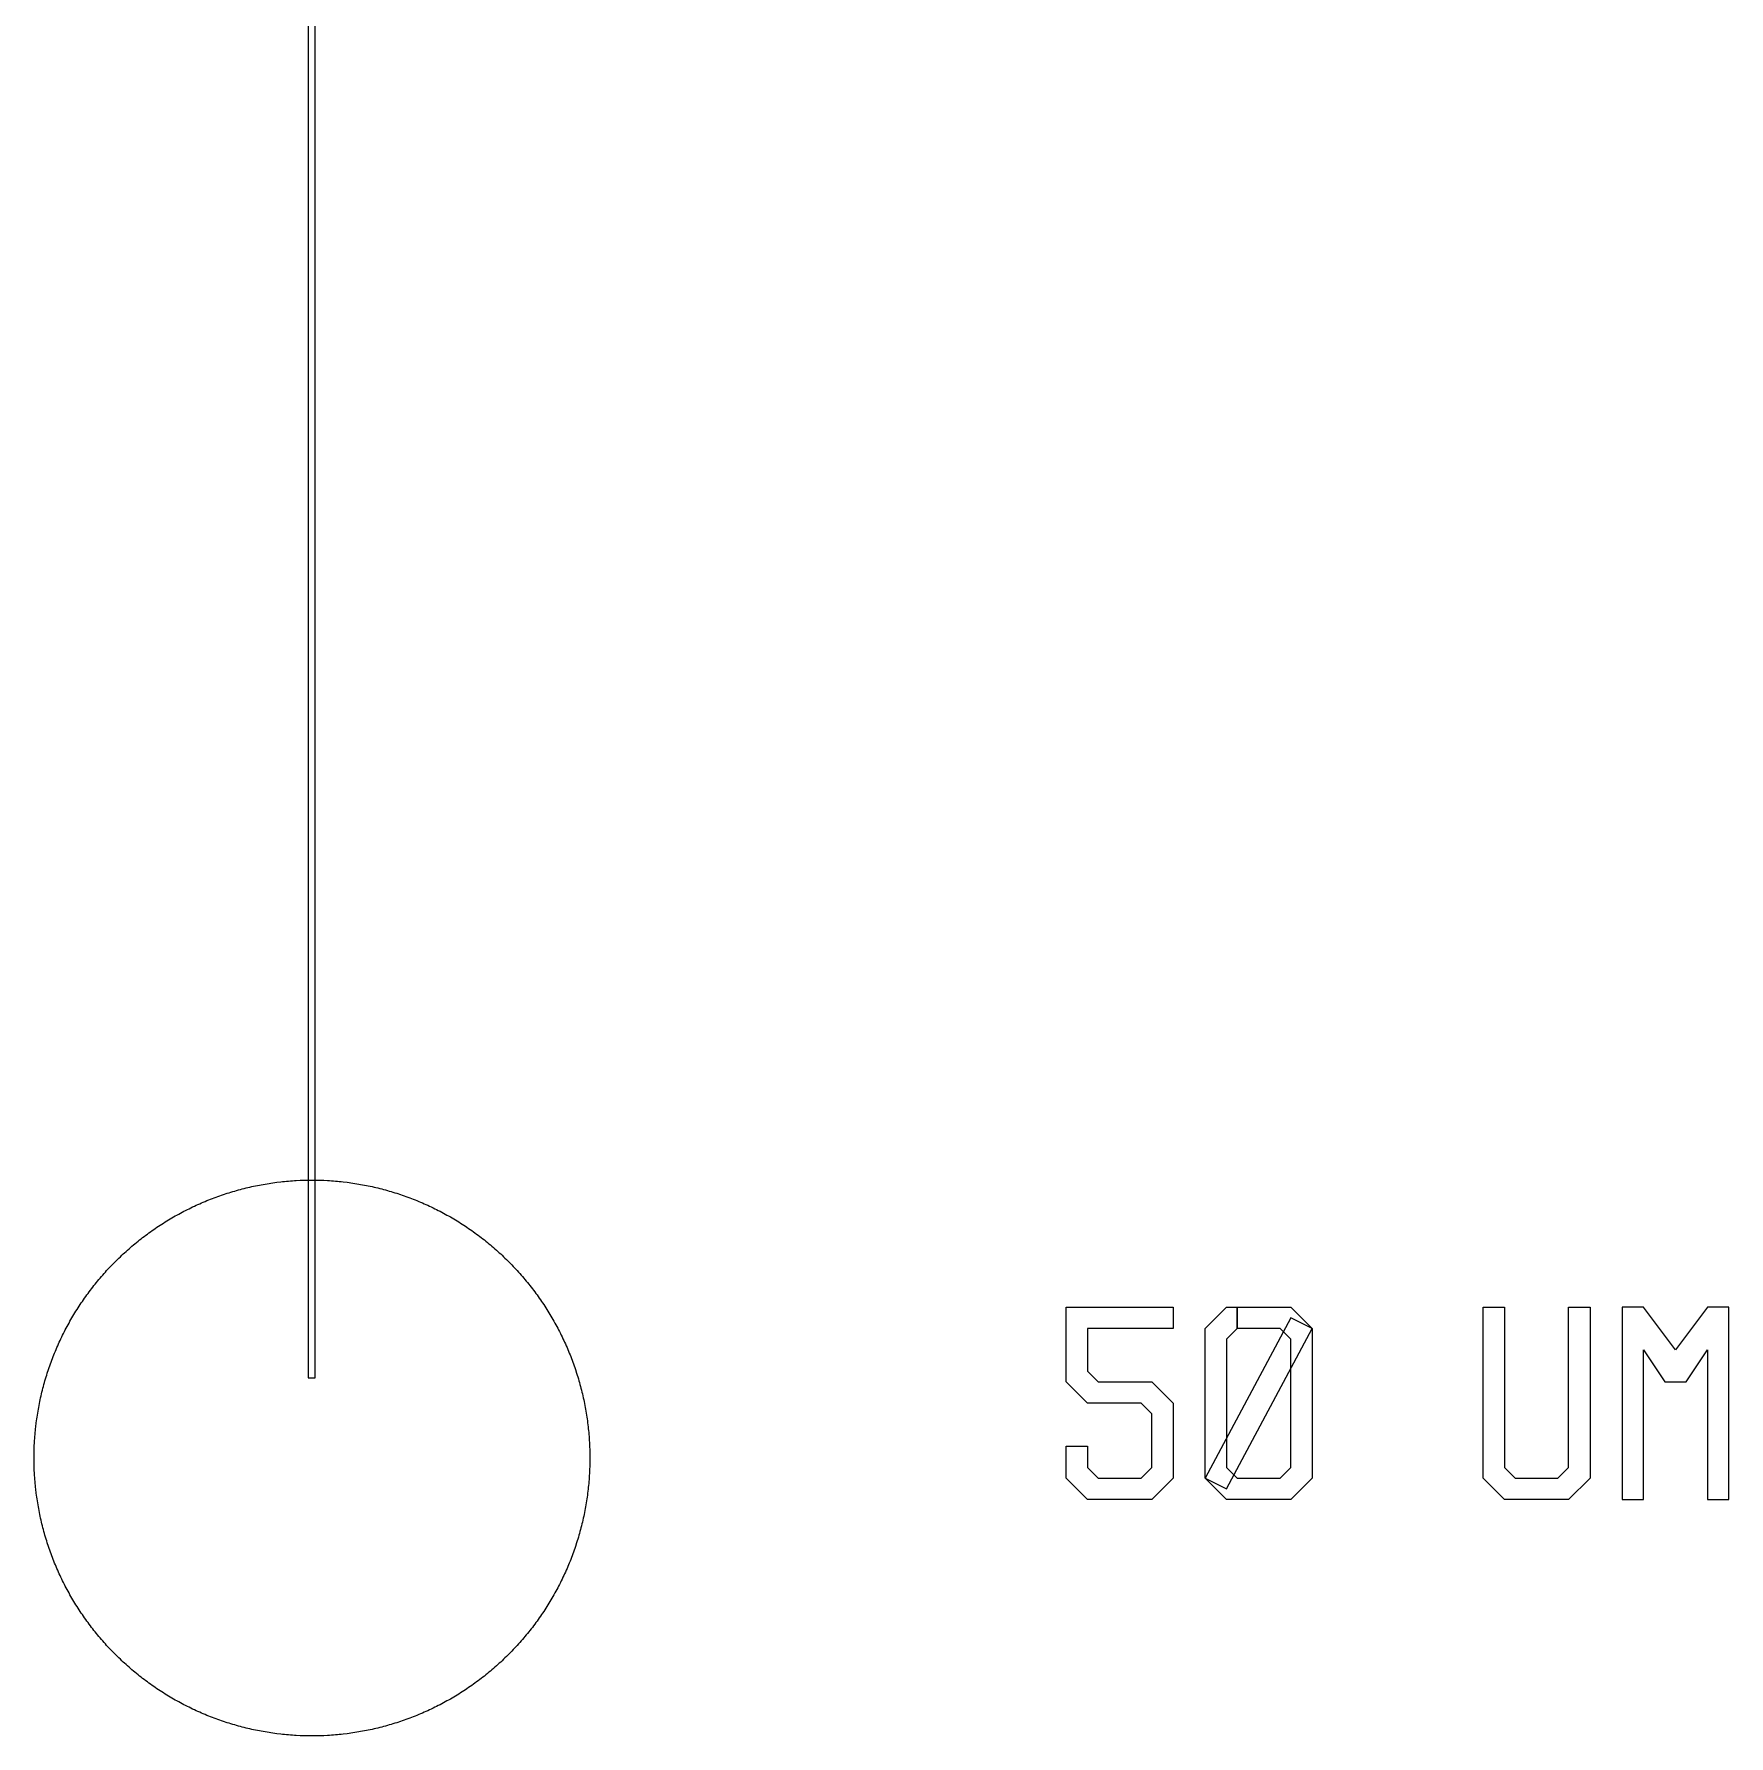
# Model space of a CAD drawing. Extents: x -30714 to 30714, y -38788 to 39084.
# Drawn here: x -25999 to -19901, y 1212 to 7334 of the extents above; entities that cross this region are included whole.
import ezdxf

# ---------------------------------------------------------------- set-up
doc = ezdxf.new("R2010")
doc.units = 0
doc.layers.add('New_Layer', color=20, linetype='CONTINUOUS')
doc.layers.add('Poly', color=20, linetype='CONTINUOUS')

msp = doc.modelspace()

# ---------------------------------------------------------------- linework, layer by layer
at = {"layer": 'New_Layer'}
for points in [[(-25012.5, 2500), (-24987.5, 2500), (-24987.5, 13500), (-25012.5, 13500)], [(-23999.25, 2197.45), (-23999.55, 2183.35), (-24000.05, 2169.25), (-24000.75, 2155.2), (-24001.2, 2148.15), (-24001.65, 2141.15), (-24002.15, 2134.15), (-24002.75, 2127.1), (-24003.35, 2120.1), (-24004.05, 2113.05), (-24004.75, 2106.05), (-24005.5, 2099.05), (-24007.2, 2085.05), (-24008.1, 2078.1), (-24009.1, 2071.1), (-24010.1, 2064.15), (-24011.15, 2057.2), (-24012.25, 2050.25), (-24013.45, 2043.25), (-24014.65, 2036.35), (-24015.9, 2029.4), (-24017.2, 2022.5), (-24018.55, 2015.55), (-24019.95, 2008.7), (-24021.4, 2001.8), (-24022.9, 1994.95), (-24024.45, 1988.05), (-24026.05, 1981.2), (-24027.7, 1974.35), (-24029.4, 1967.5), (-24031.15, 1960.65), (-24032.95, 1953.85), (-24034.8, 1947.05), (-24036.65, 1940.3), (-24038.6, 1933.5), (-24040.6, 1926.7), (-24042.6, 1920), (-24044.7, 1913.25), (-24046.8, 1906.55), (-24051.2, 1893.15), (-24053.5, 1886.45), (-24055.8, 1879.8), (-24058.15, 1873.2), (-24060.55, 1866.55), (-24063, 1859.95), (-24065.5, 1853.4), (-24068.05, 1846.8), (-24070.65, 1840.25), (-24073.25, 1833.8), (-24075.95, 1827.25), (-24078.7, 1820.7), (-24081.45, 1814.3), (-24084.3, 1807.8), (-24087.15, 1801.4), (-24090.05, 1795), (-24093, 1788.6), (-24096, 1782.25), (-24099.05, 1775.9), (-24102.15, 1769.55), (-24105.3, 1763.2), (-24108.5, 1756.9), (-24111.7, 1750.65), (-24114.95, 1744.45), (-24118.25, 1738.25), (-24121.65, 1732), (-24125, 1725.9), (-24128.45, 1719.75), (-24131.95, 1713.6), (-24135.5, 1707.5), (-24139.05, 1701.45), (-24142.7, 1695.35), (-24146.3, 1689.4), (-24150, 1683.4), (-24153.8, 1677.35), (-24157.55, 1671.45), (-24161.4, 1665.5), (-24165.25, 1659.65), (-24169.15, 1653.8), (-24173.1, 1648), (-24177.1, 1642.15), (-24181.15, 1636.35), (-24185.2, 1630.65), (-24189.3, 1624.95), (-24193.45, 1619.25), (-24197.65, 1613.6), (-24201.9, 1607.95), (-24206.15, 1602.35), (-24210.45, 1596.8), (-24214.8, 1591.25), (-24219.2, 1585.75), (-24223.65, 1580.25), (-24228.1, 1574.8), (-24232.6, 1569.4), (-24237.15, 1564), (-24241.75, 1558.6), (-24246.35, 1553.35), (-24251, 1548.05), (-24255.7, 1542.8), (-24260.45, 1537.55), (-24265.2, 1532.35), (-24269.95, 1527.25), (-24274.85, 1522.1), (-24279.7, 1517.05), (-24284.6, 1512), (-24289.55, 1506.95), (-24294.55, 1501.95), (-24299.6, 1497), (-24304.65, 1492.1), (-24309.7, 1487.25), (-24314.85, 1482.35), (-24319.95, 1477.6), (-24325.15, 1472.85), (-24330.4, 1468.1), (-24335.65, 1463.4), (-24340.95, 1458.75), (-24346.2, 1454.15), (-24351.6, 1449.55), (-24357, 1445), (-24362.4, 1440.5), (-24367.85, 1436.05), (-24373.35, 1431.6), (-24378.85, 1427.2), (-24384.4, 1422.85), (-24389.95, 1418.55), (-24395.55, 1414.3), (-24401.2, 1410.05), (-24406.85, 1405.85), (-24412.55, 1401.7), (-24418.25, 1397.6), (-24423.95, 1393.55), (-24429.75, 1389.5), (-24435.6, 1385.5), (-24441.4, 1381.55), (-24447.25, 1377.65), (-24453.1, 1373.8), (-24459.05, 1369.95), (-24464.95, 1366.2), (-24471, 1362.4), (-24477, 1358.7), (-24482.95, 1355.1), (-24489.05, 1351.45), (-24495.1, 1347.9), (-24501.2, 1344.35), (-24507.35, 1340.85), (-24513.5, 1337.4), (-24519.6, 1334.05), (-24525.85, 1330.65), (-24532.05, 1327.35), (-24538.25, 1324.1), (-24544.5, 1320.9), (-24550.8, 1317.7), (-24557.15, 1314.55), (-24563.5, 1311.45), (-24569.85, 1308.4), (-24576.2, 1305.4), (-24582.6, 1302.45), (-24589, 1299.55), (-24595.4, 1296.7), (-24601.9, 1293.85), (-24608.3, 1291.1), (-24614.85, 1288.35), (-24621.4, 1285.65), (-24627.85, 1283.05), (-24634.4, 1280.45), (-24641, 1277.9), (-24647.55, 1275.4), (-24654.15, 1272.95), (-24660.8, 1270.55), (-24667.4, 1268.2), (-24674.05, 1265.9), (-24680.75, 1263.6), (-24694.15, 1259.2), (-24700.85, 1257.1), (-24707.6, 1255), (-24714.3, 1253), (-24721.1, 1251), (-24727.9, 1249.05), (-24734.65, 1247.2), (-24741.45, 1245.35), (-24748.25, 1243.55), (-24755.1, 1241.8), (-24761.95, 1240.1), (-24768.8, 1238.45), (-24775.65, 1236.85), (-24782.55, 1235.3), (-24789.4, 1233.8), (-24796.3, 1232.35), (-24803.15, 1230.95), (-24810.1, 1229.6), (-24817, 1228.3), (-24823.95, 1227.05), (-24830.85, 1225.85), (-24837.85, 1224.65), (-24844.8, 1223.55), (-24851.75, 1222.5), (-24858.7, 1221.5), (-24865.7, 1220.5), (-24872.65, 1219.6), (-24886.65, 1217.9), (-24893.65, 1217.15), (-24900.65, 1216.45), (-24907.7, 1215.75), (-24914.7, 1215.15), (-24921.75, 1214.55), (-24928.75, 1214.05), (-24935.75, 1213.6), (-24942.8, 1213.15), (-24956.85, 1212.45), (-24970.95, 1211.95), (-24985.05, 1211.65), (-24999.15, 1211.55), (-25013.25, 1211.65), (-25027.35, 1211.95), (-25041.45, 1212.45), (-25055.5, 1213.15), (-25062.55, 1213.6), (-25069.55, 1214.05), (-25076.55, 1214.55), (-25083.6, 1215.15), (-25090.6, 1215.75), (-25097.65, 1216.45), (-25104.65, 1217.15), (-25111.65, 1217.9), (-25125.65, 1219.6), (-25132.6, 1220.5), (-25139.6, 1221.5), (-25146.55, 1222.5), (-25153.5, 1223.55), (-25160.45, 1224.65), (-25167.45, 1225.85), (-25174.35, 1227.05), (-25181.3, 1228.3), (-25188.2, 1229.6), (-25195.15, 1230.95), (-25202, 1232.35), (-25208.9, 1233.8), (-25215.75, 1235.3), (-25222.65, 1236.85), (-25229.5, 1238.45), (-25236.35, 1240.1), (-25243.2, 1241.8), (-25250.05, 1243.55), (-25256.85, 1245.35), (-25263.65, 1247.2), (-25270.4, 1249.05), (-25277.2, 1251), (-25284, 1253), (-25290.7, 1255), (-25297.45, 1257.1), (-25304.15, 1259.2), (-25317.55, 1263.6), (-25324.25, 1265.9), (-25330.9, 1268.2), (-25337.5, 1270.55), (-25344.15, 1272.95), (-25350.75, 1275.4), (-25357.3, 1277.9), (-25363.9, 1280.45), (-25370.45, 1283.05), (-25376.9, 1285.65), (-25383.45, 1288.35), (-25390, 1291.1), (-25396.4, 1293.85), (-25402.9, 1296.7), (-25409.3, 1299.55), (-25415.7, 1302.45), (-25422.1, 1305.4), (-25428.45, 1308.4), (-25434.8, 1311.45), (-25441.15, 1314.55), (-25447.5, 1317.7), (-25453.8, 1320.9), (-25460.05, 1324.1), (-25466.25, 1327.35), (-25472.45, 1330.65), (-25478.7, 1334.05), (-25484.8, 1337.4), (-25490.95, 1340.85), (-25497.1, 1344.35), (-25503.2, 1347.9), (-25509.25, 1351.45), (-25515.35, 1355.1), (-25521.3, 1358.7), (-25527.3, 1362.4), (-25533.35, 1366.2), (-25539.25, 1369.95), (-25545.2, 1373.8), (-25551.05, 1377.65), (-25556.9, 1381.55), (-25562.7, 1385.5), (-25568.55, 1389.5), (-25574.35, 1393.55), (-25580.05, 1397.6), (-25585.75, 1401.7), (-25591.45, 1405.85), (-25597.1, 1410.05), (-25602.75, 1414.3), (-25608.35, 1418.55), (-25613.9, 1422.85), (-25619.45, 1427.2), (-25624.95, 1431.6), (-25630.45, 1436.05), (-25635.9, 1440.5), (-25641.3, 1445), (-25646.7, 1449.55), (-25652.1, 1454.15), (-25657.35, 1458.75), (-25662.65, 1463.4), (-25667.9, 1468.1), (-25673.15, 1472.85), (-25678.35, 1477.6), (-25683.45, 1482.35), (-25688.6, 1487.25), (-25693.65, 1492.1), (-25698.7, 1497), (-25703.75, 1501.95), (-25708.75, 1506.95), (-25713.7, 1512), (-25718.6, 1517.05), (-25723.45, 1522.1), (-25728.35, 1527.25), (-25733.1, 1532.35), (-25737.85, 1537.55), (-25742.6, 1542.8), (-25747.3, 1548.05), (-25751.95, 1553.35), (-25756.55, 1558.6), (-25761.15, 1564), (-25765.7, 1569.4), (-25770.2, 1574.8), (-25774.65, 1580.25), (-25779.1, 1585.75), (-25783.5, 1591.25), (-25787.85, 1596.8), (-25792.15, 1602.35), (-25796.4, 1607.95), (-25800.65, 1613.6), (-25804.85, 1619.25), (-25809, 1624.95), (-25813.1, 1630.65), (-25817.15, 1636.35), (-25821.2, 1642.15), (-25825.2, 1648), (-25829.15, 1653.8), (-25833.05, 1659.65), (-25836.9, 1665.5), (-25840.75, 1671.45), (-25844.5, 1677.35), (-25848.3, 1683.4), (-25852, 1689.4), (-25855.6, 1695.35), (-25859.25, 1701.45), (-25862.8, 1707.5), (-25866.35, 1713.6), (-25869.85, 1719.75), (-25873.3, 1725.9), (-25876.65, 1732), (-25880.05, 1738.25), (-25883.35, 1744.45), (-25886.6, 1750.65), (-25889.8, 1756.9), (-25893, 1763.2), (-25896.15, 1769.55), (-25899.25, 1775.9), (-25902.3, 1782.25), (-25905.3, 1788.6), (-25908.25, 1795), (-25911.15, 1801.4), (-25914, 1807.8), (-25916.85, 1814.3), (-25919.6, 1820.7), (-25922.35, 1827.25), (-25925.05, 1833.8), (-25927.65, 1840.25), (-25930.25, 1846.8), (-25932.8, 1853.4), (-25935.3, 1859.95), (-25937.75, 1866.55), (-25940.15, 1873.2), (-25942.5, 1879.8), (-25944.8, 1886.45), (-25947.1, 1893.15), (-25951.5, 1906.55), (-25953.6, 1913.25), (-25955.7, 1920), (-25957.7, 1926.7), (-25959.7, 1933.5), (-25961.65, 1940.3), (-25963.5, 1947.05), (-25965.35, 1953.85), (-25967.15, 1960.65), (-25968.9, 1967.5), (-25970.6, 1974.35), (-25972.25, 1981.2), (-25973.85, 1988.05), (-25975.4, 1994.95), (-25976.9, 2001.8), (-25978.35, 2008.7), (-25979.75, 2015.55), (-25981.1, 2022.5), (-25982.4, 2029.4), (-25983.65, 2036.35), (-25984.85, 2043.25), (-25986.05, 2050.25), (-25987.15, 2057.2), (-25988.2, 2064.15), (-25989.2, 2071.1), (-25990.2, 2078.1), (-25991.1, 2085.05), (-25992.8, 2099.05), (-25993.55, 2106.05), (-25994.25, 2113.05), (-25994.95, 2120.1), (-25995.55, 2127.1), (-25996.15, 2134.15), (-25996.65, 2141.15), (-25997.1, 2148.15), (-25997.55, 2155.2), (-25998.25, 2169.25), (-25998.75, 2183.35), (-25999.05, 2197.45), (-25999.15, 2211.55), (-25999.05, 2225.65), (-25998.75, 2239.75), (-25998.25, 2253.85), (-25997.55, 2267.9), (-25997.1, 2274.95), (-25996.65, 2281.95), (-25996.15, 2288.95), (-25995.55, 2296), (-25994.95, 2303), (-25994.25, 2310.05), (-25993.55, 2317.05), (-25992.8, 2324.05), (-25991.1, 2338.05), (-25990.2, 2345), (-25989.2, 2352), (-25988.2, 2358.95), (-25987.15, 2365.9), (-25986.05, 2372.85), (-25984.85, 2379.85), (-25983.65, 2386.75), (-25982.4, 2393.7), (-25981.1, 2400.6), (-25979.75, 2407.55), (-25978.35, 2414.4), (-25976.9, 2421.3), (-25975.4, 2428.15), (-25973.85, 2435.05), (-25972.25, 2441.9), (-25970.6, 2448.75), (-25968.9, 2455.6), (-25967.15, 2462.45), (-25965.35, 2469.25), (-25963.5, 2476.05), (-25961.65, 2482.8), (-25959.7, 2489.6), (-25957.7, 2496.4), (-25955.7, 2503.1), (-25953.6, 2509.85), (-25951.5, 2516.55), (-25947.1, 2529.95), (-25944.8, 2536.65), (-25942.5, 2543.3), (-25940.15, 2549.9), (-25937.75, 2556.55), (-25935.3, 2563.15), (-25932.8, 2569.7), (-25930.25, 2576.3), (-25927.65, 2582.85), (-25925.05, 2589.3), (-25922.35, 2595.85), (-25919.6, 2602.4), (-25916.85, 2608.8), (-25914, 2615.3), (-25911.15, 2621.7), (-25908.25, 2628.1), (-25905.3, 2634.5), (-25902.3, 2640.85), (-25899.25, 2647.2), (-25896.15, 2653.55), (-25893, 2659.9), (-25889.8, 2666.2), (-25886.6, 2672.45), (-25883.35, 2678.65), (-25880.05, 2684.85), (-25876.65, 2691.1), (-25873.3, 2697.2), (-25869.85, 2703.35), (-25866.35, 2709.5), (-25862.8, 2715.6), (-25859.25, 2721.65), (-25855.6, 2727.75), (-25852, 2733.7), (-25848.3, 2739.7), (-25844.5, 2745.75), (-25840.75, 2751.65), (-25836.9, 2757.6), (-25833.05, 2763.45), (-25829.15, 2769.3), (-25825.2, 2775.1), (-25821.2, 2780.95), (-25817.15, 2786.75), (-25813.1, 2792.45), (-25809, 2798.15), (-25804.85, 2803.85), (-25800.65, 2809.5), (-25796.4, 2815.15), (-25792.15, 2820.75), (-25787.85, 2826.3), (-25783.5, 2831.85), (-25779.1, 2837.35), (-25774.65, 2842.85), (-25770.2, 2848.3), (-25765.7, 2853.7), (-25761.15, 2859.1), (-25756.55, 2864.5), (-25751.95, 2869.75), (-25747.3, 2875.05), (-25742.6, 2880.3), (-25737.85, 2885.55), (-25733.1, 2890.75), (-25728.35, 2895.85), (-25723.45, 2901), (-25718.6, 2906.05), (-25713.7, 2911.1), (-25708.75, 2916.15), (-25703.75, 2921.15), (-25698.7, 2926.1), (-25693.65, 2931), (-25688.6, 2935.85), (-25683.45, 2940.75), (-25678.35, 2945.5), (-25673.15, 2950.25), (-25667.9, 2955), (-25662.65, 2959.7), (-25657.35, 2964.35), (-25652.1, 2968.95), (-25646.7, 2973.55), (-25641.3, 2978.1), (-25635.9, 2982.6), (-25630.45, 2987.05), (-25624.95, 2991.5), (-25619.45, 2995.9), (-25613.9, 3000.25), (-25608.35, 3004.55), (-25602.75, 3008.8), (-25597.1, 3013.05), (-25591.45, 3017.25), (-25585.75, 3021.4), (-25580.05, 3025.5), (-25574.35, 3029.55), (-25568.55, 3033.6), (-25562.7, 3037.6), (-25556.9, 3041.55), (-25551.05, 3045.45), (-25545.2, 3049.3), (-25539.25, 3053.15), (-25533.35, 3056.9), (-25527.3, 3060.7), (-25521.3, 3064.4), (-25515.35, 3068), (-25509.25, 3071.65), (-25503.2, 3075.2), (-25497.1, 3078.75), (-25490.95, 3082.25), (-25484.8, 3085.7), (-25478.7, 3089.05), (-25472.45, 3092.45), (-25466.25, 3095.75), (-25460.05, 3099), (-25453.8, 3102.2), (-25447.5, 3105.4), (-25441.15, 3108.55), (-25434.8, 3111.65), (-25428.45, 3114.7), (-25422.1, 3117.7), (-25415.7, 3120.65), (-25409.3, 3123.55), (-25402.9, 3126.4), (-25396.4, 3129.25), (-25390, 3132), (-25383.45, 3134.75), (-25376.9, 3137.45), (-25370.45, 3140.05), (-25363.9, 3142.65), (-25357.3, 3145.2), (-25350.75, 3147.7), (-25344.15, 3150.15), (-25337.5, 3152.55), (-25330.9, 3154.9), (-25324.25, 3157.2), (-25317.55, 3159.5), (-25304.15, 3163.9), (-25297.45, 3166), (-25290.7, 3168.1), (-25284, 3170.1), (-25277.2, 3172.1), (-25270.4, 3174.05), (-25263.65, 3175.9), (-25256.85, 3177.75), (-25250.05, 3179.55), (-25243.2, 3181.3), (-25236.35, 3183), (-25229.5, 3184.65), (-25222.65, 3186.25), (-25215.75, 3187.8), (-25208.9, 3189.3), (-25202, 3190.75), (-25195.15, 3192.15), (-25188.2, 3193.5), (-25181.3, 3194.8), (-25174.35, 3196.05), (-25167.45, 3197.25), (-25160.45, 3198.45), (-25153.5, 3199.55), (-25146.55, 3200.6), (-25139.6, 3201.6), (-25132.6, 3202.6), (-25125.65, 3203.5), (-25111.65, 3205.2), (-25104.65, 3205.95), (-25097.65, 3206.65), (-25090.6, 3207.35), (-25083.6, 3207.95), (-25076.55, 3208.55), (-25069.55, 3209.05), (-25062.55, 3209.5), (-25055.5, 3209.95), (-25041.45, 3210.65), (-25027.35, 3211.15), (-25013.25, 3211.45), (-24999.15, 3211.55), (-24985.05, 3211.45), (-24970.95, 3211.15), (-24956.85, 3210.65), (-24942.8, 3209.95), (-24935.75, 3209.5), (-24928.75, 3209.05), (-24921.75, 3208.55), (-24914.7, 3207.95), (-24907.7, 3207.35), (-24900.65, 3206.65), (-24893.65, 3205.95), (-24886.65, 3205.2), (-24872.65, 3203.5), (-24865.7, 3202.6), (-24858.7, 3201.6), (-24851.75, 3200.6), (-24844.8, 3199.55), (-24837.85, 3198.45), (-24830.85, 3197.25), (-24823.95, 3196.05), (-24817, 3194.8), (-24810.1, 3193.5), (-24803.15, 3192.15), (-24796.3, 3190.75), (-24789.4, 3189.3), (-24782.55, 3187.8), (-24775.65, 3186.25), (-24768.8, 3184.65), (-24761.95, 3183), (-24755.1, 3181.3), (-24748.25, 3179.55), (-24741.45, 3177.75), (-24734.65, 3175.9), (-24727.9, 3174.05), (-24721.1, 3172.1), (-24714.3, 3170.1), (-24707.6, 3168.1), (-24700.85, 3166), (-24694.15, 3163.9), (-24680.75, 3159.5), (-24674.05, 3157.2), (-24667.4, 3154.9), (-24660.8, 3152.55), (-24654.15, 3150.15), (-24647.55, 3147.7), (-24641, 3145.2), (-24634.4, 3142.65), (-24627.85, 3140.05), (-24621.4, 3137.45), (-24614.85, 3134.75), (-24608.3, 3132), (-24601.9, 3129.25), (-24595.4, 3126.4), (-24589, 3123.55), (-24582.6, 3120.65), (-24576.2, 3117.7), (-24569.85, 3114.7), (-24563.5, 3111.65), (-24557.15, 3108.55), (-24550.8, 3105.4), (-24544.5, 3102.2), (-24538.25, 3099), (-24532.05, 3095.75), (-24525.85, 3092.45), (-24519.6, 3089.05), (-24513.5, 3085.7), (-24507.35, 3082.25), (-24501.2, 3078.75), (-24495.1, 3075.2), (-24489.05, 3071.65), (-24482.95, 3068), (-24477, 3064.4), (-24471, 3060.7), (-24464.95, 3056.9), (-24459.05, 3053.15), (-24453.1, 3049.3), (-24447.25, 3045.45), (-24441.4, 3041.55), (-24435.6, 3037.6), (-24429.75, 3033.6), (-24423.95, 3029.55), (-24418.25, 3025.5), (-24412.55, 3021.4), (-24406.85, 3017.25), (-24401.2, 3013.05), (-24395.55, 3008.8), (-24389.95, 3004.55), (-24384.4, 3000.25), (-24378.85, 2995.9), (-24373.35, 2991.5), (-24367.85, 2987.05), (-24362.4, 2982.6), (-24357, 2978.1), (-24351.6, 2973.55), (-24346.2, 2968.95), (-24340.95, 2964.35), (-24335.65, 2959.7), (-24330.4, 2955), (-24325.15, 2950.25), (-24319.95, 2945.5), (-24314.85, 2940.75), (-24309.7, 2935.85), (-24304.65, 2931), (-24299.6, 2926.1), (-24294.55, 2921.15), (-24289.55, 2916.15), (-24284.6, 2911.1), (-24279.7, 2906.05), (-24274.85, 2901), (-24269.95, 2895.85), (-24265.2, 2890.75), (-24260.45, 2885.55), (-24255.7, 2880.3), (-24251, 2875.05), (-24246.35, 2869.75), (-24241.75, 2864.5), (-24237.15, 2859.1), (-24232.6, 2853.7), (-24228.1, 2848.3), (-24223.65, 2842.85), (-24219.2, 2837.35), (-24214.8, 2831.85), (-24210.45, 2826.3), (-24206.15, 2820.75), (-24201.9, 2815.15), (-24197.65, 2809.5), (-24193.45, 2803.85), (-24189.3, 2798.15), (-24185.2, 2792.45), (-24181.15, 2786.75), (-24177.1, 2780.95), (-24173.1, 2775.1), (-24169.15, 2769.3), (-24165.25, 2763.45), (-24161.4, 2757.6), (-24157.55, 2751.65), (-24153.8, 2745.75), (-24150, 2739.7), (-24146.3, 2733.7), (-24142.7, 2727.75), (-24139.05, 2721.65), (-24135.5, 2715.6), (-24131.95, 2709.5), (-24128.45, 2703.35), (-24125, 2697.2), (-24121.65, 2691.1), (-24118.25, 2684.85), (-24114.95, 2678.65), (-24111.7, 2672.45), (-24108.5, 2666.2), (-24105.3, 2659.9), (-24102.15, 2653.55), (-24099.05, 2647.2), (-24096, 2640.85), (-24093, 2634.5), (-24090.05, 2628.1), (-24087.15, 2621.7), (-24084.3, 2615.3), (-24081.45, 2608.8), (-24078.7, 2602.4), (-24075.95, 2595.85), (-24073.25, 2589.3), (-24070.65, 2582.85), (-24068.05, 2576.3), (-24065.5, 2569.7), (-24063, 2563.15), (-24060.55, 2556.55), (-24058.15, 2549.9), (-24055.8, 2543.3), (-24053.5, 2536.65), (-24051.2, 2529.95), (-24046.8, 2516.55), (-24044.7, 2509.85), (-24042.6, 2503.1), (-24040.6, 2496.4), (-24038.6, 2489.6), (-24036.65, 2482.8), (-24034.8, 2476.05), (-24032.95, 2469.25), (-24031.15, 2462.45), (-24029.4, 2455.6), (-24027.7, 2448.75), (-24026.05, 2441.9), (-24024.45, 2435.05), (-24022.9, 2428.15), (-24021.4, 2421.3), (-24019.95, 2414.4), (-24018.55, 2407.55), (-24017.2, 2400.6), (-24015.9, 2393.7), (-24014.65, 2386.75), (-24013.45, 2379.85), (-24012.25, 2372.85), (-24011.15, 2365.9), (-24010.1, 2358.95), (-24009.1, 2352), (-24008.1, 2345), (-24007.2, 2338.05), (-24005.5, 2324.05), (-24004.75, 2317.05), (-24004.05, 2310.05), (-24003.35, 2303), (-24002.75, 2296), (-24002.15, 2288.95), (-24001.65, 2281.95), (-24001.2, 2274.95), (-24000.75, 2267.9), (-24000.05, 2253.85), (-23999.55, 2239.75), (-23999.25, 2225.65), (-23999.15, 2211.55)]]:
    msp.add_lwpolyline(points, close=True, dxfattribs=at)
at = {"layer": 'Poly'}
for points in [[(-21900.573, 2677.631), (-22208.265, 2677.631), (-22208.265, 2523.785), (-22169.804, 2485.323), (-21977.496, 2485.323), (-21900.573, 2408.4), (-21900.573, 2139.169), (-21977.496, 2062.246), (-22208.265, 2062.246), (-22285.188, 2139.169), (-22285.188, 2254.554), (-22208.265, 2254.554), (-22208.265, 2177.631), (-22169.804, 2139.169), (-22015.958, 2139.169), (-21977.496, 2177.631), (-21977.496, 2369.938), (-22015.958, 2408.4), (-22208.265, 2408.4), (-22285.188, 2485.323), (-22285.188, 2754.554), (-21900.573, 2754.554)], [(-21785.188, 2677.631), (-21708.265, 2754.554), (-21669.804, 2754.554), (-21669.804, 2677.631), (-21708.265, 2639.169), (-21708.265, 2177.631), (-21669.804, 2139.169), (-21515.958, 2139.169), (-21477.496, 2177.631), (-21477.496, 2639.169), (-21515.958, 2677.631), (-21669.804, 2677.631), (-21669.804, 2754.554), (-21477.496, 2754.554), (-21400.573, 2677.631), (-21400.573, 2139.169), (-21477.496, 2062.246), (-21708.265, 2062.246), (-21785.188, 2139.169)], [(-21708.265, 2100.708), (-21400.573, 2677.631), (-21477.496, 2716.092), (-21785.188, 2139.169)], [(-20708.265, 2754.554), (-20708.265, 2177.631), (-20669.804, 2139.169), (-20515.958, 2139.169), (-20477.496, 2177.631), (-20477.496, 2754.554), (-20400.573, 2754.554), (-20400.573, 2139.169), (-20477.496, 2062.246), (-20708.265, 2062.246), (-20785.188, 2139.169), (-20785.188, 2754.554)], [(-20208.265, 2062.246), (-20208.265, 2600.708), (-20131.342, 2485.323), (-20054.419, 2485.323), (-19977.496, 2600.708), (-19977.496, 2062.246), (-19900.573, 2062.246), (-19900.573, 2754.554), (-19977.496, 2754.554), (-20092.881, 2600.708), (-20208.265, 2754.554), (-20285.188, 2754.554), (-20285.188, 2062.246)]]:
    msp.add_lwpolyline(points, close=True, dxfattribs=at)

doc.saveas('drawing.dxf')
